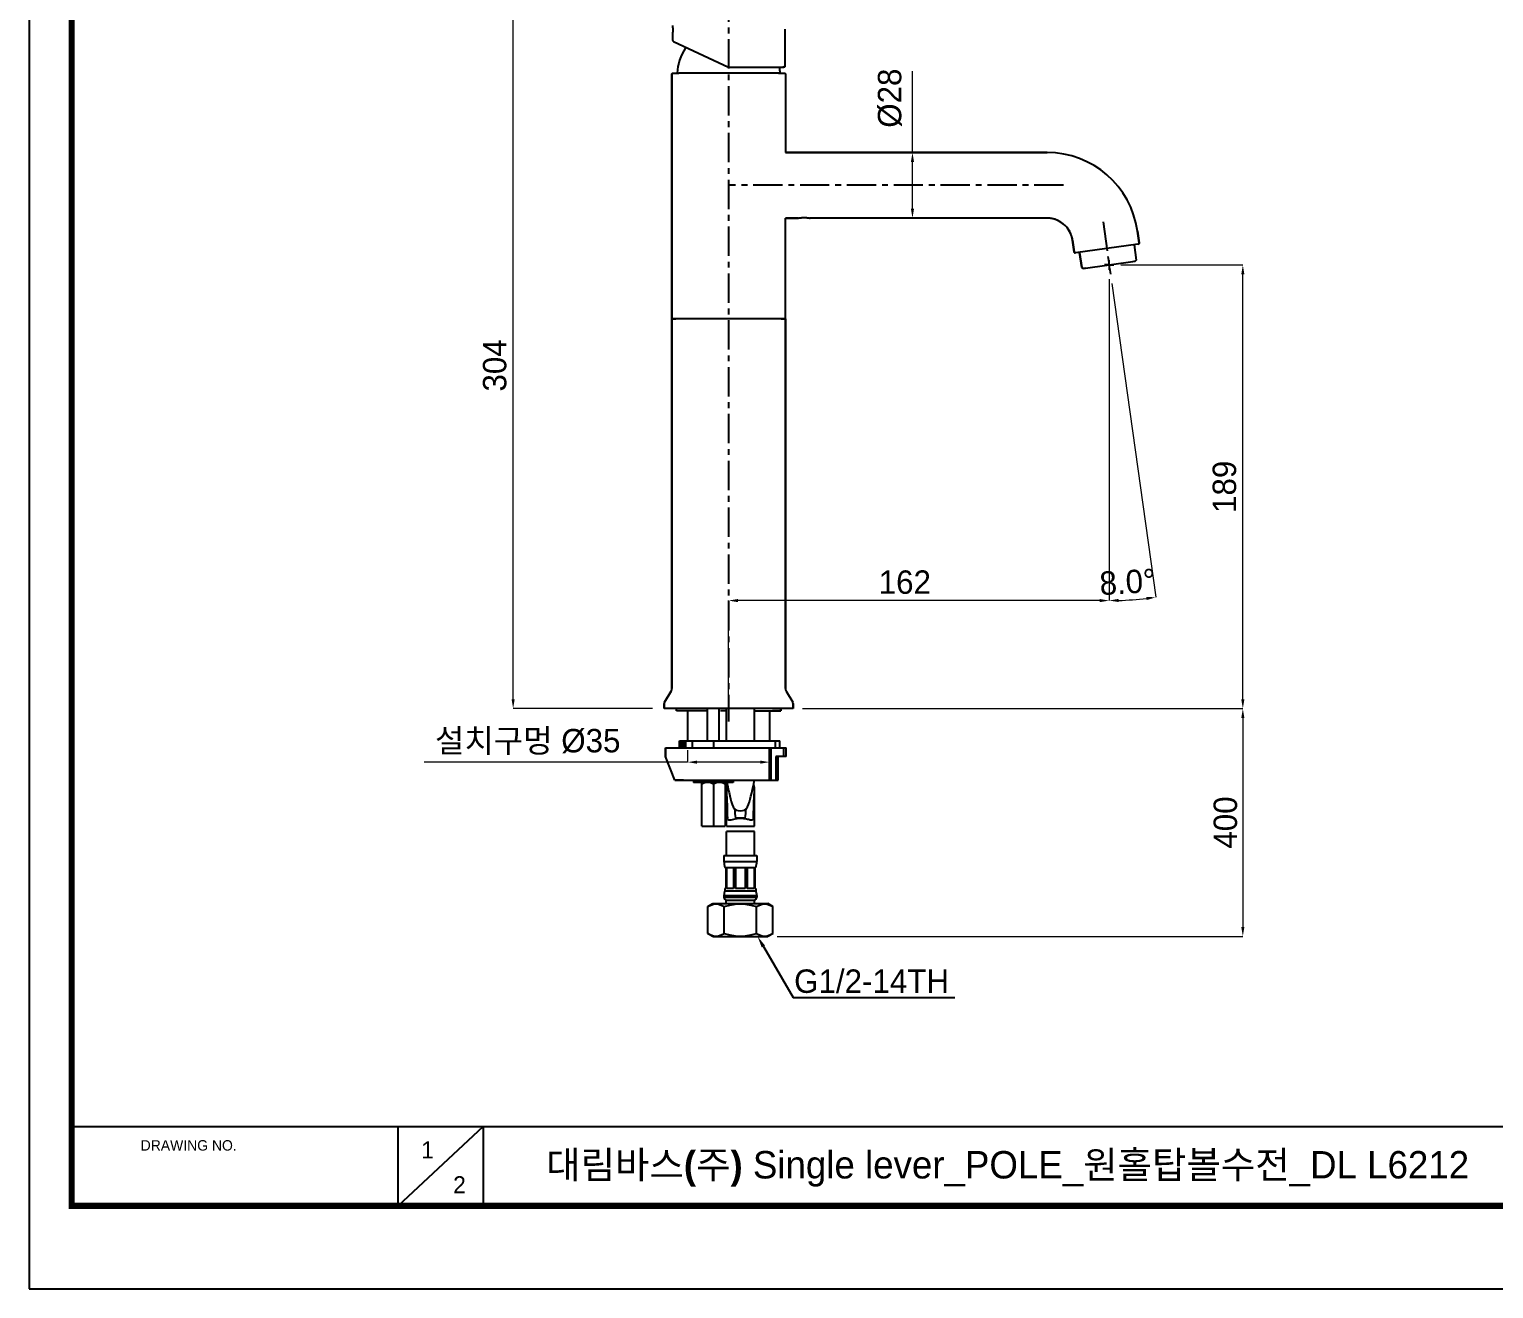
# Model space of a CAD drawing. Extents: x 0 to 1128, y 0 to 827.
# Drawn here: x 0 to 625, y 0 to 538 of the extents above; entities that cross this region are included whole.
import ezdxf
from ezdxf import colors
from ezdxf.entities.mleader import LeaderData, LeaderLine
from ezdxf.math import Vec2, Vec3

# ---------------------------------------------------------------- set-up
doc = ezdxf.new("R2010")
doc.units = 0
doc.header["$LTSCALE"] = 10
doc.header["$MEASUREMENT"] = 0
doc.header["$PDMODE"] = 3
doc.header["$PDSIZE"] = -10
doc.linetypes.add('CENTER', pattern=[2, 1.25, -0.25, 0.25, -0.25])
doc.layers.get('0').update_dxf_attribs({"linetype": 'CONTINUOUS'})
doc.layers.get('DEFPOINTS').update_dxf_attribs({"linetype": 'CONTINUOUS'})
for name, color, linetype in [('DEF_LAYER_ASSEM_MEMBER', 7, 'CONTINUOUS'), ('DEF_LAYER_CUT_FEAT', 7, 'CONTINUOUS'), ('DEFAULT_1', 7, 'CENTER')]:
    doc.layers.add(name, color=color, linetype=linetype)
doc.styles.add('Daelim Dimension', font='')
doc.styles.get('Daelim Dimension').set_extended_font_data('나눔고딕')
doc.dimstyles.new('DEFAULT', dxfattribs={"dimscale": 2, "dimtxt": 2, "dimasz": 2, "dimexe": 0, "dimexo": 2, "dimgap": 1, "dimtad": 1, "dimdec": 0, "dimzin": 9, "dimdsep": 46, "dimtxsty": 'Daelim Dimension', "dimcen": 0.5, "dimclrd": 5, "dimclre": 5, "dimclrt": 256, "dimadec": 1, "dimazin": 0, "dimtfac": 1, "dimtdec": 0, "dimtix": 1, "dimtmove": 0, "dimatfit": 3, "dimfxl": 1, "dimtolj": 1, "dimtzin": 1, "dimlwd": 9, "dimlwe": 9, "dimarcsym": 0})

# ---------------------------------------------------------------- blocks, each defined once
blk = doc.blocks.new('*D1')
at = {"color": 5, "lineweight": 9, "ltscale": 0.5, "transparency": 16777216}
for p, q in [((466.1135973219812, 437.2092063936528), (518.1957524131433, 437.2092063936528)), ((518.1957524131434, 251.7401096816527), (518.1957524131433, 433.2092063936528)), ((331.125468305181, 247.7401096816527), (518.1957524131434, 247.7401096816527))]:
    blk.add_line(p, q, dxfattribs=at)
at = {"color": 5, "ltscale": 0.5, "transparency": 16777216}
for points in [[(517.5290857464767, 433.2092063936528), (518.8624190798099, 433.2092063936528), (518.1957524131433, 437.2092063936528)], [(517.5290857464768, 251.7401096816527), (518.86241907981, 251.7401096816527), (518.1957524131434, 247.7401096816527)]]:
    blk.add_solid(points, dxfattribs=at)
at = {"layer": 'DEFPOINTS', "color": 0, "ltscale": 0.5, "transparency": 16777216}
for p in [(462.1135973219812, 437.2092063936528), (518.1957524131433, 437.2092063936528), (327.125468305181, 247.7401096816527)]:
    blk.add_point(p, dxfattribs=at)
at = {"color": 7, "ltscale": 0.5, "transparency": 16777216, "insert": (505.3087710111404, 342.4746580376525), "char_height": 10, "width": 24, "attachment_point": 2, "rotation": 90, "style": 'Daelim Dimension'}
blk.add_mtext('\\A1;189', dxfattribs=at)
blk = doc.blocks.new('*D2')
at = {"color": 5, "lineweight": 9, "ltscale": 0.5, "transparency": 16777216}
for p, q in [((293.0524475062808, 551.6253377184528), (206.6082217358807, 551.6253377184527)), ((206.6082217358807, 251.7401096816527), (206.6082217358807, 547.6253377184527)), ((266.125468305181, 247.7401096816527), (206.6082217358807, 247.7401096816527))]:
    blk.add_line(p, q, dxfattribs=at)
at = {"color": 5, "ltscale": 0.5, "transparency": 16777216}
for points in [[(205.941555069214, 547.6253377184527), (207.2748884025473, 547.6253377184527), (206.6082217358807, 551.6253377184527)], [(205.9415550692141, 251.7401096816527), (207.2748884025474, 251.7401096816527), (206.6082217358807, 247.7401096816527)]]:
    blk.add_solid(points, dxfattribs=at)
at = {"layer": 'DEFPOINTS', "color": 0, "ltscale": 0.5, "transparency": 16777216}
for p in [(206.6082217358807, 551.6253377184527), (297.0524475062808, 551.6253377184528), (270.125468305181, 247.7401096816527)]:
    blk.add_point(p, dxfattribs=at)
at = {"color": 7, "ltscale": 0.5, "transparency": 16777216, "insert": (193.7069341822327, 394.3187437184526), "char_height": 10, "attachment_point": 2, "rotation": 90, "style": 'Daelim Dimension'}
blk.add_mtext('\\A1;304', dxfattribs=at)
blk = doc.blocks.new('*D3')
at = {"color": 5, "lineweight": 9, "ltscale": 0.5, "transparency": 16777216}
for p, q in [((461.1135973219809, 430.2091813936526), (461.1135973219809, 293.8863202004883)), ((298.6254683051809, 246.2401096816526), (298.6254683051809, 293.8863202004883)), ((457.1135973219809, 293.8863202004883), (302.6254683051809, 293.8863202004883))]:
    blk.add_line(p, q, dxfattribs=at)
at = {"color": 5, "ltscale": 0.5, "transparency": 16777216}
for points in [[(302.6254683051809, 294.552986867155), (302.6254683051809, 293.2196535338217), (298.6254683051809, 293.8863202004883)], [(457.1135973219809, 294.552986867155), (457.1135973219809, 293.2196535338217), (461.1135973219809, 293.8863202004883)]]:
    blk.add_solid(points, dxfattribs=at)
at = {"layer": 'DEFPOINTS', "color": 0, "ltscale": 0.5, "transparency": 16777216}
for p in [(461.1135973219809, 434.2091813936526), (298.6254683051809, 293.8863202004883), (298.6254683051809, 242.2401096816526)]:
    blk.add_point(p, dxfattribs=at)
at = {"color": 7, "ltscale": 0.5, "transparency": 16777216, "insert": (373.8695328135907, 306.7733016024912), "char_height": 10, "width": 24, "attachment_point": 2, "style": 'Daelim Dimension'}
blk.add_mtext('\\A1;162', dxfattribs=at)
blk = doc.blocks.new('*D4')
at = {"color": 5, "lineweight": 9, "ltscale": 0.5, "transparency": 16777216}
for p, q in [((377.1236961135809, 485.2401096816528), (377.1236961135809, 520.006919409836)), ((430.5986973227812, 485.2401096816528), (377.1236961135809, 485.2401096816528)), ((377.1236961135809, 461.2401096816528), (377.1236961135809, 481.2401096816528)), ((430.5986973227812, 457.2401096816528), (377.1236961135809, 457.2401096816528))]:
    blk.add_line(p, q, dxfattribs=at)
at = {"color": 5, "ltscale": 0.5, "transparency": 16777216}
for points in [[(376.4570294469142, 481.2401096816528), (377.7903627802476, 481.2401096816528), (377.1236961135809, 485.2401096816528)], [(376.4570294469142, 461.2401096816528), (377.7903627802476, 461.2401096816528), (377.1236961135809, 457.2401096816528)]]:
    blk.add_solid(points, dxfattribs=at)
at = {"layer": 'DEFPOINTS', "color": 0, "ltscale": 0.5, "transparency": 16777216}
for p in [(434.5986973227812, 485.2401096816528), (377.1236961135809, 457.2401096816528), (434.5986973227812, 457.2401096816528)]:
    blk.add_point(p, dxfattribs=at)
at = {"color": 7, "ltscale": 0.5, "transparency": 16777216, "insert": (362.3483026944108, 495.8235145457442), "char_height": 10, "width": 17.6, "attachment_point": 1, "rotation": 90, "style": 'Daelim Dimension'}
blk.add_mtext('\\A1;%%c28', dxfattribs=at)
blk = doc.blocks.new('*D5')
at = {"color": 5, "lineweight": 9, "ltscale": 0.5, "transparency": 16777216}
for p, q in [((281.1254683051809, 230.0401096816526), (281.1254683051809, 224.8867661857566)), ((316.1254683051809, 230.0401096816526), (316.1254683051809, 224.8867661857566)), ((281.1254683051809, 224.8867661857566), (168.6476602400119, 224.8867661857566)), ((312.1254683051809, 224.8867661857566), (285.1254683051809, 224.8867661857566))]:
    blk.add_line(p, q, dxfattribs=at)
at = {"color": 5, "ltscale": 0.5, "transparency": 16777216}
for points in [[(285.1254683051809, 225.5534328524233), (285.1254683051809, 224.22009951909), (281.1254683051809, 224.8867661857566)], [(312.1254683051809, 225.5534328524233), (312.1254683051809, 224.22009951909), (316.1254683051809, 224.8867661857566)]]:
    blk.add_solid(points, dxfattribs=at)
at = {"layer": 'DEFPOINTS', "color": 0, "ltscale": 0.5, "transparency": 16777216}
for p in [(281.1254683051809, 234.0401096816526), (316.1254683051809, 234.0401096816526), (316.1254683051809, 224.8867661857566)]:
    blk.add_point(p, dxfattribs=at)
at = {"color": 7, "ltscale": 0.5, "transparency": 16777216, "insert": (212.8365014417286, 233.5248205491329), "char_height": 10, "attachment_point": 5, "style": 'Daelim Dimension'}
blk.add_mtext('\\A1;설치구멍 %%C35', dxfattribs=at)
blk = doc.blocks.new('*D8')
at = {"color": 5, "lineweight": 9, "ltscale": 0.5, "transparency": 16777216}
for p, q in [((461.1135973219809, 431.2091813936526), (461.1135973219796, 293.8863202004883)), ((462.2269821297206, 429.2870618436862), (481.0602878320655, 295.281128676681))]:
    blk.add_line(p, q, dxfattribs=at)
blk.add_arc((461.1135973219809, 437.2092063940473), 143.322886193559, 271.5991204395982, 276.4008795603933, dxfattribs=at)
at = {"color": 5, "ltscale": 0.5, "transparency": 16777216}
for points in [[(465.1225108502218, 293.2755364682873), (465.1039048429226, 294.6087399764848), (461.1135973219796, 293.8863202004883)], [(477.0082723091961, 295.4411744416045), (477.1753934407274, 294.1183561225698), (481.0602878320655, 295.281128676681)]]:
    blk.add_solid(points, dxfattribs=at)
at = {"layer": 'DEFPOINTS', "color": 0, "ltscale": 0.5, "transparency": 16777216}
for p in [(458.5249776441808, 455.6281924722526), (461.1135973219809, 437.2092063936526), (461.1135973219809, 435.2091813936527), (461.6702897258809, 433.2481341186525), (474.4354396616578, 294.5067949794932)]:
    blk.add_point(p, dxfattribs=at)
at = {"color": 7, "ltscale": 0.5, "transparency": 16777216, "insert": (468.9642213646906, 301.8147333576886), "char_height": 10, "attachment_point": 5, "rotation": 3.318485119515715, "style": 'Daelim Dimension'}
blk.add_mtext('\\A1;8.0°', dxfattribs=at)
blk = doc.blocks.new('*D9')
at = {"color": 5, "lineweight": 9, "ltscale": 0.5, "transparency": 16777216}
for p, q in [((330.1254683051808, 247.7401096816527), (518.1957524131435, 247.7401096816527)), ((518.1957524131435, 243.7401096816527), (518.1957524131435, 154.4555432442527)), ((319.4020073360808, 150.4555432442526), (518.1957524131435, 150.4555432442527))]:
    blk.add_line(p, q, dxfattribs=at)
at = {"color": 5, "ltscale": 0.5, "transparency": 16777216}
for points in [[(517.5290857464769, 243.7401096816527), (518.8624190798101, 243.7401096816527), (518.1957524131435, 247.7401096816527)], [(517.5290857464769, 154.4555432442527), (518.8624190798101, 154.4555432442527), (518.1957524131435, 150.4555432442527)]]:
    blk.add_solid(points, dxfattribs=at)
at = {"layer": 'DEFPOINTS', "color": 0, "ltscale": 0.5, "transparency": 16777216}
for p in [(326.1254683051808, 247.7401096816527), (315.4020073360808, 150.4555432442526), (518.1957524131435, 150.4555432442527)]:
    blk.add_point(p, dxfattribs=at)
at = {"color": 7, "ltscale": 0.5, "transparency": 16777216, "insert": (510.788027091255, 199.0978264629525), "char_height": 10, "attachment_point": 5, "rotation": 90, "style": 'Daelim Dimension'}
blk.add_mtext('\\A1;400', dxfattribs=at)

msp = doc.modelspace()

# ---------------------------------------------------------------- hatches: boundary and pattern name
at = {"linetype": 'Continuous'}
h = msp.add_hatch(dxfattribs=at)
h.set_pattern_fill('DEFAULT__19', color=2, scale=0.2993392712, angle=325, style=0, pattern_type=0)
h.set_pattern_definition([(325, (151.2097743245808, 120.7195341986526), (0.1716939524, 0.245204376), [])])
h.paths.add_polyline_path([(277.6256723876809, 234.0401096816526), (280.1256955790809, 234.0401096816526), (280.1256955790809, 231.0401096816526), (277.6256723876809, 231.0401096816526)])

# ---------------------------------------------------------------- linework, layer by layer
at = {"color": 7, "linetype": 'Continuous'}
for p, q in [((322.6254683051809, 537.8753377184526), (322.6254683051809, 522.1253377184526)), ((274.3754683051809, 518.8253377184526), (274.6754683051809, 519.1253377184526)), ((274.6754683051809, 519.1253377184526), (277.3754683051809, 519.1253377184526)), ((320.6254683051809, 519.1253377184526), (277.3754683051809, 519.1253377184526)), ((319.8754683051809, 519.1253377184526), (322.5754683051809, 519.1253377184526)), ((322.1254683051809, 521.6253377184526), (321.8254683051809, 521.6253377184526)), ((322.5754683051809, 519.1253377184526), (322.8754683051809, 518.8253377184526)), ((274.3754683051809, 414.2401096816526), (274.3754683051809, 518.8253377184526)), ((322.8754683051809, 518.8253377184526), (322.8754683051809, 485.2401096816526)), ((322.8754683051809, 485.2401096816526), (434.5986973227809, 485.2401096816526)), ((473.2191520036808, 451.6678606191526), (473.919634717081, 446.6836671294526)), ((446.192128792281, 442.7868203026526), (445.4916460789809, 447.7710137922526)), ((471.7611181128473, 445.8753936179479), (472.6796605791808, 439.3396243642526)), ((473.4940872331808, 446.1189465446525), (472.4047923575808, 445.9658561335526)), ((447.846144252781, 442.5143632297526), (446.756849377181, 442.3612728187526)), ((449.4083609637808, 436.0690564917526), (448.4898184974397, 442.6048257454467)), ((472.2541130953809, 438.7749037794526), (471.0162780093808, 438.6009374032525)), ((472.6796605791808, 439.3396243642526), (472.2541130953809, 438.7749037794526)), ((449.973081548681, 435.6435090078526), (449.4083609637808, 436.0690564917526)), ((451.2109166345808, 435.8174753840526), (449.973081548681, 435.6435090078526)), ((275.6254683051809, 414.2401096816526), (274.3754683051809, 414.2401096816526)), ((274.3754683051809, 256.2868580937526), (274.3754683051809, 414.2401096816526)), ((274.3754683051809, 414.2401096816526), (276.1254683051809, 414.2401096816526)), ((321.1254683051809, 414.2401096816526), (322.8754683051809, 414.2401096816526)), ((322.8754683051809, 414.2401096816526), (321.6254683051809, 414.2401096816526)), ((322.8754683051809, 414.2401096816526), (322.8754683051809, 256.2868580937526)), ((271.2645417769809, 250.4754647877526), (274.0973213615807, 255.2693994694526)), ((323.1536152487809, 255.2693994694526), (325.9863948333809, 250.4754647877526)), ((271.1254683051809, 247.7401096816526), (271.1254683051809, 249.9667354756526)), ((276.1254683051809, 247.7401096816526), (271.1254683051809, 247.7401096816526)), ((279.8757349737807, 246.7401096816526), (276.3756930253808, 246.7401096816526)), ((320.8752435849808, 246.7401096816526), (317.3752016365809, 246.7401096816526)), ((320.8752435849808, 247.7401096816526), (320.8752435849808, 246.7401096816526)), ((326.1254683051809, 249.9667354756526), (326.1254683051809, 247.7401096816526)), ((277.6256723876809, 234.0401096816526), (280.1256955790809, 234.0401096816526)), ((277.6256723876809, 231.0401096816526), (277.6256723876809, 234.0401096816526)), ((280.1256955790809, 234.0401096816526), (280.1256955790809, 231.0401096816526)), ((271.6256501239809, 227.2401096816526), (271.6256501239809, 231.0401096816526)), ((271.6256501239809, 231.0401096816526), (279.3257208320808, 231.0401096816526)), ((271.6643992117808, 227.2401096816526), (271.6256501239809, 227.2401096816526)), ((275.6587365344808, 217.2401096816526), (271.6643992117808, 227.2401096816526)), ((280.1256955790809, 231.0401096816526), (277.6256723876809, 231.0401096816526)), ((279.3257208320808, 217.2401096816526), (275.6587365344808, 217.2401096816526)), ((287.1254683051809, 197.5188023244526), (297.1254683051809, 197.5188023244526)), ((297.6577802149809, 197.5188023244526), (309.6577802149809, 197.5188023244526)), ((309.6577802149809, 195.2929353861526), (297.6577802149809, 195.2929353861526))]:
    msp.add_line(p, q, dxfattribs=at)
at = {"color": 5}
msp.add_line((18.14486312866211, 69.27593994140625), (926.736156463623, 69.27593994140625), dxfattribs=at)
at = {"color": 5, "ltscale": 40}
for p, q in [((157.4193954467773, 69.27593994140625), (157.4193954467773, 35.2742919921875)), ((157.4193954467773, 69.27593994140625), (157.4193954467773, 35.2742919921875)), ((193.8096046447754, 69.27593994140625), (157.4193954467773, 35.2742919921875)), ((193.8096046447754, 69.27593994140625), (157.4193954467773, 35.2742919921875)), ((193.8096046447754, 69.27593994140625), (193.8096046447754, 35.2742919921875)), ((193.8096046447754, 69.27593994140625), (193.8096046447754, 35.2742919921875))]:
    msp.add_line(p, q, dxfattribs=at)
at = {"ltscale": 0.5}
msp.add_lwpolyline([(0, 0), (1128.400001525879, 0), (1128.400001525879, 826.8000030517578), (0, 826.8000030517578)], close=True, dxfattribs=at)
at = {"color": 5, "linetype": 'ByBlock', "lineweight": 200, "const_width": 2.6}
msp.add_lwpolyline([(18.14486312866211, 35.40284729003906), (1110.144863128662, 35.40284729003906), (1110.144863128662, 807.6028442382812), (18.14486312866211, 807.6028442382812)], close=True, dxfattribs=at)
at = {"color": 7, "linetype": 'Continuous'}
for centre, radius, start, end in [((298.6254683051809, 517.7645422638525), 22.042045374, 146.5926263867989, 176.4605168163012), ((298.6254683051809, 517.7645422638525), 22.042045374, 3.539483183698813, 10.08773370980296), ((434.5986973227809, 446.2401096816526), 39, 7.99999999999915, 90), ((272.1254683051809, 249.9667354756526), 1, 149.4207731262012, 180), ((272.3754683051809, 256.2868580937526), 2, 329.4207731274983, 0), ((324.8754683051809, 256.2868580937526), 2, 180, 210.5792268725016), ((325.1254683051809, 249.9667354756526), 1, 0, 30.57922687379885)]:
    msp.add_arc(centre, radius, start, end, dxfattribs=at)
msp.add_open_spline([(280.2252755101808, 529.9006318060526), (280.2557371361709, 529.9459762232023), (280.3274307698734, 530.0242188167947), (280.419652444109, 530.075768734521), (280.4661223718438, 530.0931797942358)], degree=3, knots=[0, 0, 0, 0, 0.1638787399920611, 0.3120389047162565, 0.3120389047162565, 0.3120389047162565, 0.3120389047162565], dxfattribs=at)
for points, start_tangent, end_tangent in [([(322.6254683051809, 522.1253377184526), (322.6009965632809, 521.9708292212526), (322.5299768023808, 521.8314450922526), (322.4193609312808, 521.7208292212526), (322.2799768023808, 521.6498094602526), (322.1254683051809, 521.6253377184526)], (-0.007389983091069165, -0.99997269370214), (-0.99997269370214, -0.007389983091069165)), ([(445.4916460789809, 447.7710137922526), (444.953948456081, 449.9507395428525), (443.9848970207809, 451.9758969188526), (442.6248581557809, 453.7621268501526), (440.9304850453809, 455.2350229239526), (438.9723577546808, 456.3332308256526), (436.8320431778809, 457.0110040870526), (434.5986973227809, 457.2401096816526)], (-0.1412454274820631, 0.9899746103892813), (-0.9999978096724865, 0.002093000293706667)), ([(473.919634717081, 446.6836671294526), (473.9085745028808, 446.4888905769526), (473.8238184377808, 446.3131730674526), (473.6782698641809, 446.1832659987526), (473.4940872331808, 446.1189465446525)], (0.1252273695357974, -0.9921280693132035), (-0.9882120515186923, -0.1530912839884008)), ([(446.756849377181, 442.3612728187526), (446.5620728246809, 442.3723330329526), (446.3863553150809, 442.4570890980526), (446.2564482464809, 442.6026376716526), (446.192128792281, 442.7868203026526)], (-0.9921280693132035, -0.1252273695357974), (-0.1530912839884008, 0.9882120515186923))]:
    msp.add_spline(points, degree=3, dxfattribs=dict(at, start_tangent=start_tangent, end_tangent=end_tangent))
at = {"layer": 'DEF_LAYER_ASSEM_MEMBER', "color": 7, "linetype": 'Continuous'}
for p, q in [((322.6254683051809, 537.8753377184526), (322.6254683051809, 522.1253377184526)), ((274.8013227957808, 533.0549501856526), (274.8013208912807, 536.6253377184526)), ((275.0937818188809, 532.5983433362526), (298.6254683051809, 521.6253377185908)), ((274.6754683051809, 519.1253377184526), (274.3754683051809, 518.8253377184526)), ((298.6254683054772, 521.6253377184526), (322.1254683051809, 521.6253377184526)), ((322.8754683051809, 518.8253377184526), (322.5754683051809, 519.1253377184526)), ((274.3754683051809, 518.8253377184526), (274.3754683051809, 256.2868580937526)), ((322.8754683051809, 518.8253377184526), (322.8754683051809, 485.2401096816526)), ((434.5986973227809, 485.2401096816526), (322.8754683051809, 485.2401096816526)), ((328.2749724414807, 457.2401096816526), (322.8754683051809, 457.2401096816526)), ((322.8754683051809, 457.2401096816526), (328.2754864947808, 457.2401096816526)), ((322.8754683051809, 256.2868580937526), (322.8754683051809, 457.2401096816526)), ((328.2760005481809, 457.2401096816526), (328.3754683051809, 457.3395913538058)), ((328.3754683051809, 457.3395913538057), (328.3754683051809, 457.2401096816526)), ((328.3775559206808, 457.2601841125526), (328.6893604034808, 457.3163234983526)), ((328.4061317642809, 457.2462003607526), (328.468941737081, 457.2566597226526)), ((328.468941737081, 457.2566597226526), (328.6046289077808, 457.2790511147526)), ((328.6046289077808, 457.2790511147526), (328.6937808174807, 457.2933239827526)), ((328.6937808174807, 457.2933239827526), (328.7963965502809, 457.3090854132525)), ((332.8390316188809, 457.3259093875526), (332.9545457321808, 457.3090845906526)), ((332.9545457321808, 457.3090845906526), (333.0571604145807, 457.2933233064526)), ((333.0571604145807, 457.2933233064526), (333.146310814981, 457.2790506460526)), ((333.4752363717807, 457.2401096816526), (333.3754683051809, 457.3398776154997)), ((333.3754683051807, 457.3398776154996), (333.3754683051809, 457.2401096816526)), ((333.3754683051809, 457.3398776154997), (333.4752363717807, 457.2401096816526)), ((434.5986973227809, 457.2401096816526), (333.4758904030809, 457.2401096816526)), ((434.5986973227809, 457.2401096816526), (333.4758904030809, 457.2401096816526)), ((473.919634717081, 446.6836671294526), (473.2191520036808, 451.6678606191526)), ((445.4916460789809, 447.7710137922526), (446.192128792281, 442.7868203026526)), ((460.1254683052005, 444.2401096818655), (446.756849377181, 442.3612728187526)), ((473.4940872331808, 446.1189465446525), (460.1254683052446, 444.2401096815513)), ((471.7611181128473, 445.8753936179479), (472.6796605791808, 439.3396243642526)), ((448.4898184974397, 442.6048257454468), (449.4083609637808, 436.0690564917526)), ((449.973081548681, 435.6435090078526), (472.2541130953809, 438.7749037794526)), ((472.6796605791808, 439.3396243642526), (472.2541130953809, 438.7749037794526)), ((449.4083609637808, 436.0690564917526), (449.973081548681, 435.6435090078526)), ((322.8754683051811, 414.2401096816526), (274.3754683051809, 414.2401096816526)), ((322.8754683051809, 414.2401096816526), (321.1254683051809, 414.2401096816526)), ((274.0973213615807, 255.2693994694526), (271.2645417769809, 250.4754647877526)), ((323.1536152487809, 255.2693994694526), (325.9863948333809, 250.4754647877526)), ((271.1254683051809, 249.9667354756526), (271.1254683051809, 247.7401096816526)), ((326.1254683051807, 247.7401096816526), (271.1254683051809, 247.7401096816526)), ((276.3756930253808, 246.7401096816526), (276.375693025381, 247.7401096816526)), ((289.1254683051809, 246.7401096816526), (276.3756930253808, 246.7401096816526)), ((297.6577802149809, 246.7401096816526), (295.1254683051809, 246.7401096816526)), ((297.6577802149809, 234.0401096816526), (297.6577802149809, 247.7401096816526)), ((309.6577802149807, 234.0401096816526), (309.6577802149809, 247.7401096816526)), ((309.6577802149809, 246.7401096816526), (320.8752435849808, 246.7401096816526)), ((320.8752435849808, 246.7401096816526), (320.8752435849808, 247.7401096816526)), ((326.1254683051809, 247.7401096816526), (326.1254683051809, 249.9667354756526)), ((277.6256723876809, 234.0401096816526), (309.6577802149807, 234.0401096816526)), ((277.6256723876809, 234.0401096816526), (277.6256723876809, 231.0401096816526)), ((280.1256955790809, 234.0401096816526), (280.1256955790809, 231.0401096816526)), ((309.6577802149809, 234.0401096816526), (320.4349068815809, 234.0401096816526)), ((320.4349747354809, 231.0401096816526), (320.4349747354809, 234.0401096816526)), ((271.6256501239809, 231.0401096816526), (315.9300788965809, 231.0401096816526)), ((271.6256501239809, 231.0401096816526), (271.6256501239809, 227.2401096816526)), ((271.6643992117808, 227.2401096816526), (271.6256501239809, 227.2401096816526)), ((275.6587365344808, 217.2401096816526), (271.6643992117808, 227.2401096816526)), ((309.6577802149809, 231.0401096816526), (323.1254683051809, 231.0401096816526)), ((323.1254683051809, 227.2401096816526), (318.7532547315809, 227.2401096816526)), ((319.7532547315809, 217.2401096816526), (319.7532547315809, 227.2401096816526)), ((323.1254683051809, 227.2401096816526), (323.1254683051809, 231.0401096816526)), ((275.6587365344808, 217.2401096816526), (319.753121016081, 217.2401096816526)), ((283.6254683051809, 217.2401096816526), (283.6254683051809, 216.2401096816526)), ((300.6253980814809, 216.2401096816526), (283.625538528881, 216.2401096816526)), ((287.1254683051809, 197.5188023244526), (287.1254683051809, 216.2401096816526)), ((292.1254683051809, 215.4666069897526), (292.1254683051809, 197.5188023244526)), ((297.1254683051809, 216.2401096816526), (297.1254683051809, 197.5188023244526)), ((297.6577802149809, 197.5188023244526), (297.6577802149809, 213.4605254642526)), ((300.6254683051809, 217.2401096816526), (300.6254683051809, 216.2401096816526)), ((309.6577802149809, 197.5188023244526), (309.6577802149809, 213.4616552210526)), ((297.6577802149809, 184.9555432442526), (297.6577802149809, 195.2929353861526)), ((309.6577802149809, 184.9555432442526), (309.6577802149809, 195.2929353861526)), ((296.6254683051809, 184.9555432442526), (296.6254683051809, 182.4535424436526)), ((296.6265524462808, 184.9555432442526), (310.6243841640808, 184.9555432442526)), ((310.6254683051809, 184.9555432442526), (310.6254683051809, 182.4535424436526)), ((297.0259976107809, 179.9555432442526), (310.2249389995809, 179.9555432442526)), ((297.3754683051809, 179.9555432442526), (297.3754683051809, 170.9555432442526)), ((297.7094153720809, 179.9555432442526), (297.7094153720809, 170.9555432442526)), ((300.6996662453807, 179.9555432442526), (300.6996662453807, 170.9555432442526)), ((301.5047372991808, 179.9555432442526), (301.5047372991808, 170.9555432442526)), ((305.7461993111808, 179.9555432442526), (305.7461993111808, 170.9555432442526)), ((306.5512703649808, 179.9555432442526), (306.5512703649808, 170.9555432442526)), ((309.5415212382809, 179.9555432442526), (309.5415212382809, 170.9555432442526)), ((309.8754683051809, 179.9555432442526), (309.8754683051809, 170.9555432442526)), ((297.0254683051808, 170.9555432442526), (297.0254683051808, 169.9555432442526)), ((297.0254683051808, 169.9555432442526), (310.2254683051808, 169.9555432442526)), ((297.3754683051809, 170.9555432442526), (297.0259976107809, 170.9555432442526)), ((300.6996662453807, 170.9555432442526), (297.7094153720809, 170.9555432442526)), ((305.7461993111808, 170.9555432442526), (301.5047372991808, 170.9555432442526)), ((309.5415212382809, 170.9555432442526), (306.5512703649808, 170.9555432442526)), ((310.2249389995809, 170.9555432442526), (309.8754683051809, 170.9555432442526)), ((310.2254683051808, 170.9555432442526), (310.2254683051808, 169.9555432442526)), ((289.7704683051809, 163.2555432442526), (291.8489292742809, 164.4555432442526)), ((289.7704683051809, 163.2555432442526), (290.9605702409808, 163.8463547990526)), ((289.7704683051809, 151.6555432442526), (289.7704683051809, 163.2555432442526)), ((290.9605702409808, 163.8463547990526), (292.1018185491807, 164.2045932552526)), ((291.8489292742809, 164.4555432442526), (315.4020073360807, 164.4555432442526)), ((296.6254683051809, 167.9959514500526), (296.6254683051809, 167.1555432442526)), ((296.6958581858808, 151.6565904681526), (296.6958581858808, 163.2544960204526)), ((297.6254683051809, 164.4555432442526), (297.6254683051809, 165.9555432442526)), ((297.6254683051809, 165.9555432442526), (309.6254683051809, 165.9555432442526)), ((309.6254683051809, 164.4555432442526), (309.6254683051809, 165.9555432442526)), ((310.5550784244808, 151.6565904681526), (310.5550784244808, 163.2544960204526)), ((310.6254683051809, 167.9959514500526), (310.6254683051809, 167.1555432442526)), ((317.4804683051807, 163.2555432442526), (315.4020073360807, 164.4555432442526)), ((317.4804683051807, 151.6555432442526), (317.4804683051807, 163.2555432442526)), ((289.7704683051809, 151.6555432442526), (290.9605702409808, 151.0647316894526)), ((291.8489292742809, 150.4555432442526), (289.7704683051809, 151.6555432442526)), ((290.9605702409808, 151.0647316894526), (292.1018185491807, 150.7064932332526)), ((291.8489292742809, 150.4555432442526), (315.4020073360807, 150.4555432442526)), ((292.1018185491807, 150.7064932332526), (293.2328767660808, 150.5845585517526)), ((314.0195963618808, 150.5845585517526), (315.150645007981, 150.7068200488526)), ((317.4804683051807, 151.6555432442526), (315.4020073360807, 150.4555432442526))]:
    msp.add_line(p, q, dxfattribs=at)
at = {"layer": 'DEF_LAYER_ASSEM_MEMBER', "color": 2, "linetype": 'Continuous'}
for p, q in [((289.6254683051809, 234.0401096816526), (289.6254683051809, 247.7401096816526)), ((294.6254683051809, 234.0401096816526), (294.6254683051809, 247.7401096816526))]:
    msp.add_line(p, q, dxfattribs=at)
at = {"layer": 'DEF_LAYER_ASSEM_MEMBER', "color": 9, "linetype": 'Continuous'}
for p, q in [((280.2602579511808, 234.0401096816526), (280.2602579511808, 231.0401096816526)), ((283.241877544981, 231.0401096816526), (283.241877544981, 234.0401096816526)), ((292.1254683051809, 234.0401096816526), (292.1254683051809, 231.0401096816526)), ((318.4349747354809, 234.0401096816526), (318.4349747354809, 231.0401096816526)), ((315.9300788965809, 231.0401096816526), (315.9300788965809, 217.2401096816526)), ((316.7787966032809, 217.2401096816526), (316.7787966032809, 231.0401096816526)), ((318.7532547315809, 227.2401096816526), (318.7532547315809, 217.2401096816526)), ((322.1254683051809, 231.0401096816526), (322.1254683051809, 227.2401096816526)), ((298.1288463669807, 201.1622889136526), (297.6577802149809, 201.1622889136526)), ((301.7362596094808, 201.1622889136526), (305.514677000881, 201.1622889136526)), ((309.6577802149809, 201.1622889136526), (309.1867140630809, 201.1622889136526)), ((296.6254683051809, 182.4535424436526), (310.6254683051809, 182.4535424436526)), ((296.6254683051809, 167.9959514500526), (310.6254683051809, 167.9959514500526)), ((296.6254683051809, 167.1555432442526), (310.6254683051809, 167.1555432442526))]:
    msp.add_line(p, q, dxfattribs=at)
at = {"layer": 'DEF_LAYER_ASSEM_MEMBER', "color": 7, "linetype": 'Continuous'}
for points in [[(274.6254683051809, 539.5253377184526), (274.6417778317809, 539.3871140894526), (274.660755215481, 539.2171466372527), (274.6845279399809, 538.9872491414526), (274.7115190605809, 538.6958372898525), (274.740345818881, 538.3309391333526), (274.7683183588808, 537.8797712806526), (274.7913805147809, 537.3136260288525), (274.8013208912807, 536.6253377184526)], [(274.8013227957808, 533.0549501856526), (274.8210312734809, 532.9161354886526), (274.8794234018808, 532.7865991661527), (274.9730457842809, 532.6771742184526), (275.0937818188809, 532.5983433362526)], [(328.3754683051809, 457.2401096816526), (328.3773936164807, 457.2408438691526), (328.3831577569808, 457.2420919027526), (328.3927430362808, 457.2438714955526), (328.4061317642809, 457.2462003607526)], [(328.6893604034808, 457.3163234983526), (329.1887711174809, 457.3912964719526), (329.8174676286808, 457.4584560542526), (330.5147849251807, 457.4971101129526), (331.2329279609808, 457.4972030205525), (331.9290004591808, 457.4588222568526), (332.5564482405807, 457.3920478351526), (333.0569594540809, 457.3171117959526)], [(328.7963965502809, 457.3090854132525), (328.9119108187808, 457.3259102395526), (328.9742886040808, 457.3345882692526), (329.0396014508808, 457.3433721382526), (329.107738624381, 457.3522084053525), (329.1785893897809, 457.3610436291526), (329.252043012481, 457.3698243682526), (329.327988757781, 457.3784971815526), (329.4063158908807, 457.3870086275526), (329.4869096832808, 457.3953064968526), (329.5696394314809, 457.4033435074526), (329.6543704381809, 457.4110736094526), (329.7409680059809, 457.4184507526526), (329.8292974374808, 457.4254288869526), (329.919224035481, 457.4319619623525), (330.0106131025809, 457.4380039287526), (330.1033299414808, 457.4435087360526), (330.1972374538809, 457.4484351173526), (330.2921889372808, 457.4527609374526), (330.3880352883807, 457.4564688446526), (330.4846274036809, 457.4595414868526), (330.5818161797808, 457.4619615122526), (330.6794525132809, 457.4637115687526), (330.7773873006809, 457.4647743045526), (330.8754714387808, 457.4651323677526), (330.9735558031807, 457.4647741907526), (331.0714911865807, 457.4637113443526), (331.1691283605808, 457.4619611836526), (331.2663180970808, 457.4595410637526), (331.362911167681, 457.4564683399526), (331.4587583442808, 457.4527603672526), (331.5537103985807, 457.4484345009526), (331.6476181022808, 457.4435080961526), (331.7403346677809, 457.4380032894526), (331.8317230690809, 457.4319613426526), (331.9216487207809, 457.4254282991526), (332.009977037681, 457.4184502022526), (332.0965734343808, 457.4110730952526), (332.1813033253809, 457.4033430215526), (332.2640321254808, 457.3953060244526), (332.3446252491808, 457.3870081471526), (332.4229520721808, 457.3784966674526), (332.4988978138808, 457.3698238003525), (332.572351654781, 457.3610429954526), (332.6432027752808, 457.3522077022526), (332.711340355781, 457.3433713702526), (332.7766535768808, 457.3345874488526), (332.8390316188809, 457.3259093875526)], [(333.0569594540809, 457.3171117959526), (333.3719464876808, 457.2604314333526), (333.3791758135808, 457.2590135896526)], [(333.146310814981, 457.2790506460526), (333.3448048110808, 457.2462003664526), (333.3581935144807, 457.2438715106526), (333.3677788091809, 457.2420919184526), (333.373542978381, 457.2408438790526), (333.3754683051809, 457.2401096816526)], [(289.6254683051809, 216.2401096816526), (288.8245861183809, 216.1553071909526), (287.9969208914808, 215.8981791094526), (287.1254683051809, 215.4666069897526)], [(292.1254683051809, 215.4666069897526), (291.2526796387808, 215.8987220062526), (290.4248922245808, 216.1556131673526), (289.6254683051809, 216.2401096816526)], [(294.6254683051809, 216.2401096816526), (293.8245861183809, 216.1553071909526), (292.9969208914808, 215.8981791094526), (292.1254683051809, 215.4666069897526)], [(297.1254683051809, 215.4666069897526), (296.2526796387808, 215.8987220062526), (295.4248922245808, 216.1556131673526), (294.6254683051809, 216.2401096816526)], [(298.069266622681, 215.2222421718526), (297.9352442113809, 215.1308602368526), (297.7434410318808, 214.6625835991526), (297.6672066755809, 213.9826200998526), (297.6577929038808, 213.4832369090526)], [(297.6577929038808, 213.4832369090526), (297.6624116088808, 213.0978552701526), (297.6996601443809, 212.0625900472526), (297.7579735177808, 210.9028204928526), (297.8231596052808, 209.6197677694526), (297.8846601539808, 208.2084624024526), (297.9352053096809, 206.6609528232526), (297.972188104181, 205.0248637269526), (298.0010001177809, 203.5647921370526), (298.0415301386809, 202.2805490116526), (298.1288463669807, 201.1622889136526)], [(297.8827944891809, 216.2401096816526), (297.9963280760808, 215.5877337246526), (298.222728516781, 214.4532519925526), (298.4946352685809, 213.1949176143526), (298.7942823825808, 211.8720533116526), (299.1028943055808, 210.5519040941526), (299.4173985574807, 209.2566166187526), (299.743128242581, 208.0143889828526), (300.1026857607808, 206.8498383131526), (300.5424995851808, 205.8058381699526), (301.1260132509808, 204.9747986982526), (301.8929401190808, 204.4435059335526), (302.765130478781, 204.1988604159526), (303.6577802149809, 204.1335604716526)], [(303.6577802149809, 204.1335604716526), (304.5590294144808, 204.2002107154526), (305.4275272917807, 204.4456854651526), (306.1759791205809, 204.9610335726526), (306.7474161408809, 205.7575178988526), (307.1816600003808, 206.7616432640526), (307.5363891917809, 207.8863432929526), (307.8591457609809, 209.1011754174526), (308.1749418676809, 210.3933782823526), (308.4914563433808, 211.7427766392526), (308.8080607752809, 213.1370496294526), (309.094452502181, 214.4610125595526), (309.3256947573809, 215.6221007986526), (309.5034794503808, 216.6507051139526), (309.5803425079807, 217.2401096816526)], [(309.1867140630809, 201.1622889136526), (309.274017791181, 202.2802778669526), (309.3142479334808, 203.5509360079526), (309.3420151375808, 204.9545030466526), (309.3759277674808, 206.4940993723526), (309.4277010643809, 208.1246594127526), (309.4921720523807, 209.6150187982526), (309.5587515696809, 210.9251246707526), (309.6169716752809, 212.0859417230526), (309.6534760048808, 213.1135666164526), (309.6577677446808, 213.4838089553526)], [(309.6577677446808, 213.4838089553526), (309.6481119194809, 213.9880468677526), (309.5711445974807, 214.6670378477526), (309.3764400701807, 215.1360041965526), (309.2462745480809, 215.2233247580526)], [(298.8848049226808, 200.0541672477526), (298.7419364890809, 200.0656858330526), (298.4555976926808, 200.2040599945526), (298.248633865981, 200.5783390770526), (298.1288463669807, 201.1622889136526)], [(302.0695125547809, 200.7086833712526), (301.338339162181, 200.5923514112526), (300.6780649229809, 200.4519619676526), (300.0919864673808, 200.3048318161526), (299.5708703187809, 200.1690109819526), (299.1149899566808, 200.0736210331526), (298.8848049226808, 200.0541672477526)], [(301.7362596094808, 201.1622889136526), (301.5356755215807, 201.9799506545526), (301.4318601996808, 202.9239621287526), (301.3681006667807, 203.9676090320526), (301.3266727959808, 204.8357907056526)], [(301.7362596094808, 201.1622889136526), (301.9891680730809, 200.7141355170526), (302.0089269490809, 200.6990440129526)], [(303.6577802149809, 200.8115984101526), (302.851044927681, 200.7850646865526), (302.0695125547809, 200.7086833712526)], [(305.1519331003808, 200.7205225451526), (304.4583518049808, 200.7854687463526), (303.6577802149809, 200.8115984101526)], [(308.4307592270809, 200.0547844059526), (308.1676716868808, 200.0786125848526), (307.8546290890808, 200.1423075096526), (307.5124409961809, 200.2286900951526), (307.1406090354808, 200.3265274453526), (306.7318449846807, 200.4294618865526), (306.2733633637808, 200.5332904588526), (305.7519560414808, 200.6327444227526), (305.1519331003808, 200.7205225451526)], [(305.2490251805807, 200.7063188207526), (305.2669800666808, 200.7204258331526), (305.514677000881, 201.1622889136526)], [(305.9219696375808, 204.7861347998526), (305.8847164357808, 204.0050395393526), (305.8198760138807, 202.9342882760526), (305.7155344477808, 201.9816975579526), (305.514677000881, 201.1622889136526)], [(309.1867140630809, 201.1622889136526), (309.1408728031809, 200.8747236413526), (309.0771742973809, 200.6111895527526), (308.9873603292808, 200.3819506102526), (308.8582811611809, 200.2024379565526), (308.6790579670808, 200.0922893731526), (308.4307592270809, 200.0547844059526)], [(292.1018185491807, 164.2045932552526), (293.2328767660808, 164.3265279367526), (294.3639254121808, 164.2042664396526), (295.504296926581, 163.8460888060526), (296.6958581858808, 163.2544959197526)], [(296.6958581858808, 163.2544960204526), (299.0810075280808, 163.8463547990526), (301.3641996056808, 164.2045932552526), (303.6270052908808, 164.3265279367526), (305.8897918288808, 164.2042664396526), (308.1712297845809, 163.8460888060526), (310.5550784244808, 163.2544959197526)], [(310.5550784244808, 163.2544960204526), (311.747289836781, 163.8463547990526), (312.8885381450809, 164.2045932552526), (314.0195963618808, 164.3265279367526), (315.150645007981, 164.2042664396526)], [(315.150645007981, 164.2042664396526), (316.2910165223809, 163.8460888060526), (317.4804683051807, 163.2555432442526)], [(293.2328767660808, 150.5845585517526), (294.3639254121808, 150.7068200488526), (295.504296926581, 151.0649976825526), (296.6958581858808, 151.6565905687526)], [(296.6958581858808, 151.6565904681526), (299.0810075280808, 151.0647316894526), (301.3641996056808, 150.7064932332526), (303.6270052908808, 150.5845585517526), (305.8897918288808, 150.7068200488526), (308.1712297845809, 151.0649976825526), (310.5550784244808, 151.6565905687526)], [(310.5550784244808, 151.6565904681526), (311.747289836781, 151.0647316894526), (312.8885381450809, 150.7064932332526), (314.0195963618808, 150.5845585517526)], [(315.150645007981, 150.7068200488526), (316.2910165223809, 151.0649976825526), (317.4804683051807, 151.6555432442526)]]:
    msp.add_lwpolyline(points, dxfattribs=at)
for centre, radius, start, end in [((298.6254683051809, 517.7645422638525), 22.042045374, 146.5926263867989, 176.4605168163012), ((280.642664016581, 529.6253377184526), 0.5, 110.6693222759349, 146.5926263863013), ((298.6254683051809, 517.7645422638525), 22.042045374, 3.539483183698813, 10.08773370980296), ((322.1254683051809, 522.1253377184526), 0.5, 270, 0), ((434.5986973227809, 446.2401096816526), 39, 7.99999999999915, 90), ((434.5986973227809, 446.2401096816526), 11, 7.99999999999915, 90), ((473.4245006826809, 446.6140805790526), 0.5, 278.0000000000007, 7.99999999999915), ((446.6872628266808, 442.8564068530526), 0.5, 187.9999999999991, 278.0000000000007), ((272.1254683051809, 249.9667354756526), 1, 149.4207731262012, 180), ((272.3754683051809, 256.2868580937526), 2, 329.4207731274983, 0), ((324.8754683051809, 256.2868580937526), 2, 180, 210.5792268725016), ((325.1254683051809, 249.9667354756526), 1, 0, 30.57922687379885), ((304.6254683051809, 182.4535424436526), 8, 180, 198.1948723387993), ((302.6254683051809, 182.4535424436526), 8, 341.805127661199, 0), ((301.6254683051809, 167.9959514500526), 5, 156.9260819344021, 180), ((305.6254683051809, 167.9959514500526), 5, 0, 23.07391806559789), ((297.8254683051809, 167.1555432442526), 1.2, 180, 260.5737384523077), ((309.4254683051809, 167.1555432442526), 1.2, 279.4262615476921, 0)]:
    msp.add_arc(centre, radius, start, end, dxfattribs=at)
at = {"layer": 'DEF_LAYER_CUT_FEAT', "color": 1, "linetype": 'CENTER'}
msp.add_line((441.6254683051809, 471.2401096816526), (298.6254683051809, 471.2401096816527), dxfattribs=at)
at = {"layer": 'DEFAULT_1', "color": 1, "linetype": 'CENTER'}
for p, q in [((298.6254683051809, 553.6057522834526), (298.6254683051809, 242.2401096816526)), ((458.5249776441808, 455.6281924722526), (461.6702897258808, 433.2481341186526))]:
    msp.add_line(p, q, dxfattribs=at)
at = {"layer": 'DEFAULT_1', "color": 7, "linetype": 'CENTER'}
for p, q in [((461.1135973219809, 437.2092063936526), (461.1135973219809, 439.2092313936526)), ((461.1135973219809, 437.2092063936526), (459.1135723219809, 437.2092063936526)), ((461.1135973219809, 437.2092063936526), (463.113622321981, 437.2092063936526)), ((461.1135973219809, 437.2092063936526), (461.1135973219809, 435.2091813936526)), ((281.1254683051809, 246.7401096816526), (281.1254683051809, 233.8134379337046)), ((316.1254683051809, 246.7401096816526), (316.1254683051809, 234.0401096816526))]:
    msp.add_line(p, q, dxfattribs=at)

# ---------------------------------------------------------------- texts
at = {"color": 5, "ltscale": 40, "style": 'Daelim Dimension'}
msp.add_text('DRAWING NO.', height=4.452952864842011, dxfattribs=at).set_placement((47.5645637512207, 58.98915100097656))
at = {"char_height": 7.287147504000003, "width": 10.17000497383053, "attachment_point": 1, "style": 'Daelim Dimension'}
for s, insert in [('1', (167.3170509338379, 62.90126037597656)), ('2', (180.9909439086914, 48.04818725585938))]:
    msp.add_mtext(s, dxfattribs=dict(at, insert=insert))
at = {"color": 2, "insert": (220.7234497070312, 58.79600524902344), "char_height": 11.71148706000001, "width": 518.4178783327826, "attachment_point": 1, "style": 'Daelim Dimension'}
msp.add_mtext('{\\fPretendard Variable SemiBold|b0|i0|c129|p2;대림바스(주)} Single lever_POLE_원홀탑볼수전_DL L6212', dxfattribs=at)

# ---------------------------------------------------------------- dimensions: what is measured, and where the dimension line sits
at = {"color": 5, "ltscale": 0.5}
for base, p1, p2, angle, text, picture, middle in [((206.6082217358807, 551.6253377184527), (270.1254683051809, 247.7401096816526), (297.0524475062807, 551.6253377184526), 90, '304', '*D2', (206.6082217358808, 394.3187437184526)), ((377.1236961135809, 457.2401096816528), (434.5986973227809, 485.2401096816526), (434.5986973227809, 457.2401096816526), 270, '%%c<>', '*D4', (377.123696113581, 504.6235145457442))]:
    dim = msp.add_linear_dim(base=base, p1=p1, p2=p2, angle=angle, text=text, dimstyle='DEFAULT', override={"dimtxt": 5, "dimclrd": 5, "dimclre": 5, "dimclrt": 7}, dxfattribs=at)
    dim.commit()
    dim.dimension.update_dxf_attribs({"geometry": picture, "text_midpoint": middle, "dimtype": 128})
dim = msp.add_angular_dim_2l(base=(474.4354396616578, 294.5067949794932), line1=((461.1135973219809, 437.2092063936526), (461.1135973219809, 435.2091813936526)), line2=((458.5249776441808, 455.6281924722526), (461.6702897258808, 433.2481341186526)), dimstyle='DEFAULT', override={"dimtxt": 5, "dimclrd": 5, "dimclre": 5, "dimclrt": 7}, dxfattribs=at)
dim.commit()
dim.dimension.update_dxf_attribs({"geometry": '*D8', "text_midpoint": (469.4100024205268, 294.1266450202282), "dimtype": 130})
for base, p1, p2, angle, picture, middle in [((298.6254683051809, 293.8863202004883), (461.1135973219809, 434.2091813936526), (298.6254683051809, 242.2401096816526), 180, '*D3', (373.8695328135907, 293.8863202004883)), ((518.1957524131433, 437.2092063936528), (327.1254683051809, 247.7401096816526), (462.1135973219809, 437.2092063936526), 90, '*D1', (518.1957524131433, 342.4746580376525))]:
    dim = msp.add_linear_dim(base=base, p1=p1, p2=p2, angle=angle, dimstyle='DEFAULT', override={"dimtxt": 5, "dimclrd": 5, "dimclre": 5, "dimclrt": 7}, dxfattribs=at)
    dim.commit()
    dim.dimension.update_dxf_attribs({"geometry": picture, "text_midpoint": middle, "dimtype": 128})
dim = msp.add_linear_dim(base=(316.1254683051809, 224.8867661857566), p1=(281.1254683051809, 234.0401096816526), p2=(316.1254683051809, 234.0401096816526), text='설치구멍 %%C<>', dimstyle='DEFAULT', override={"dimtxt": 5, "dimclrd": 5, "dimclre": 5, "dimclrt": 7}, dxfattribs=at)
dim.commit()
dim.dimension.update_dxf_attribs({"geometry": '*D5', "text_midpoint": (212.8365014417286, 224.8867661857566), "dimtype": 128})
dim = msp.add_linear_dim(base=(518.1957524131435, 150.4555432442527), p1=(326.1254683051807, 247.7401096816526), p2=(315.4020073360807, 150.4555432442526), angle=90, text='400', dimstyle='DEFAULT', override={"dimtxt": 5, "dimclrd": 5, "dimclre": 5, "dimclrt": 7}, dxfattribs=at)
dim.commit()
dim.dimension.update_dxf_attribs({"geometry": '*D9', "text_midpoint": (510.788027091255, 199.0978264629525)})

# ---------------------------------------------------------------- leaders
at = {"ltscale": 0.5}
ml = msp.add_multileader_mtext('Standard', dxfattribs=at)
ml.set_content('G1/2-14TH', color=256, style='Daelim Dimension')
ml.set_leader_properties(color=5)
ml.build(insert=Vec2(0, 0))
ml.multileader.update_dxf_attribs({"text_left_attachment_type": 6, "text_right_attachment_type": 6, "dogleg_length": 0.36, "arrow_head_size": 5})
ctx = ml.context
ctx.base_point, ctx.char_height, ctx.arrow_head_size, ctx.landing_gap_size, ctx.plane_origin = Vec3(326.5082763801319, 124.3502652291158), 10, 5, 0.09, Vec3(310.9702387366992, 150.4555432442526)
ctx.left_attachment, ctx.right_attachment = 6, 6
notes = []
notes.append((ctx, [(0, (1, 1, 0), (326.1482763801318, 124.3502652291158), (1, 0), 0.36, [(0, [(310.9702387366992, 150.4555432442526)], 0, [])])]))
ctx.mtext.insert, ctx.mtext.flow_direction = Vec3(326.5982763801318, 136.3502652291158), 5
for ctx, leaders in notes:
    for number, flags, end, landing, length, lines in leaders:
        leader = LeaderData()
        leader.index, (leader.has_last_leader_line, leader.has_dogleg_vector, leader.attachment_direction) = number, flags
        leader.last_leader_point, leader.dogleg_vector, leader.dogleg_length = Vec3(end), Vec3(landing), length
        for number, points, colour, breaks in lines:
            line = LeaderLine()
            line.index, line.vertices, line.color, line.breaks = number, Vec3.list(points), colors.encode_raw_color(colour), breaks
            leader.lines.append(line)
        ctx.leaders.append(leader)

doc.saveas('drawing.dxf')
